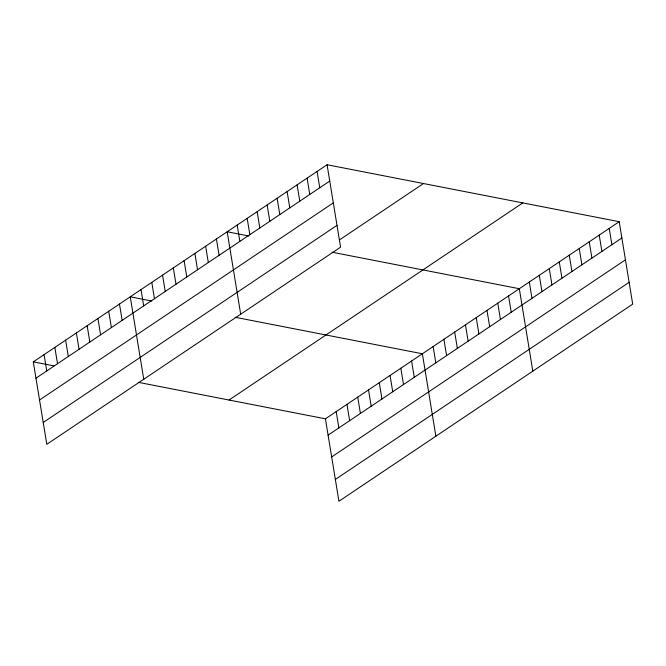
<?xml version="1.0" encoding="UTF-8"?>
<svg xmlns="http://www.w3.org/2000/svg" width="666" height="666" viewBox="0 0 666 666"><rect width="100%" height="100%" fill="white"/><g stroke="black" fill="none" stroke-linecap="round" stroke-linejoin="round"><path stroke-width="1" d="M327.073 164.743L340.576 247.178L46.795 444.305L33.3 361.871L327.073 164.743L619.205 221.695L632.7 304.129L338.927 501.257L325.424 418.822L619.205 221.695M35.972 378.188L329.745 181.06M39.544 400.008L333.316 202.88M43.223 422.485L336.996 225.358M339.41 239.951L423.476 183.541M229.029 400.025L522.802 202.905M328.097 435.131L621.869 238.012M331.668 456.951L625.449 259.832M335.356 479.437L629.129 282.309M248.834 235.989L227.189 231.768L240.692 314.202M332.184 252.239L519.322 288.719L532.817 371.153M151.89 301.04L130.245 296.82L143.748 379.254M235.24 317.291L422.369 353.771L435.872 436.205M33.3 361.871L53.954 365.9M138.295 382.342L325.424 418.822M609.215 228.396L611.888 244.713M599.225 235.098L601.898 251.415M589.235 241.8L591.908 258.117M579.245 248.501L581.918 264.818M569.264 255.203L571.928 271.52M559.274 261.913L561.946 278.221M549.284 268.614L551.956 284.923M539.293 275.316L541.966 291.625M529.303 282.018L531.976 298.326M508.549 295.945L511.222 312.262M497.777 303.172L500.449 319.489M487.004 310.398L489.677 326.715M476.232 317.632L478.904 333.941M465.459 324.858L468.131 341.167M454.687 332.084L457.359 348.401M443.914 339.31L446.586 355.627M433.141 346.545L435.814 362.853M411.605 360.997L414.269 377.314M400.832 368.223L403.504 384.54M390.06 375.449L392.732 391.766M379.287 382.684L381.959 398.992M368.514 389.91L371.187 406.218M357.742 397.136L360.414 413.453M317.083 171.445L319.755 187.762M346.969 404.362L349.642 420.679M307.101 178.155L309.765 194.464M336.197 411.596L338.869 427.905M297.111 184.857L299.783 201.165M287.121 191.558L289.793 207.867M277.131 198.26L279.803 214.569M267.141 204.962L269.813 221.27M257.159 211.663L259.823 227.972M247.169 218.365L249.842 234.682M237.179 225.066L239.852 241.383M216.417 238.994L219.089 255.311M205.644 246.229L208.316 262.537M194.88 253.455L197.544 269.763M184.107 260.681L186.771 276.998M173.335 267.907L176.007 284.224M162.562 275.133L165.235 291.45M151.79 282.367L154.462 298.676M141.017 289.593L143.69 305.902M119.472 304.046L122.144 320.363M108.7 311.28L111.372 327.589M97.927 318.506L100.599 334.815M87.163 325.732L89.827 342.049M76.39 332.958L79.054 349.275M65.618 340.184L68.29 356.501M54.845 347.419L57.517 363.728M44.073 354.645L46.745 370.954"/></g></svg>
